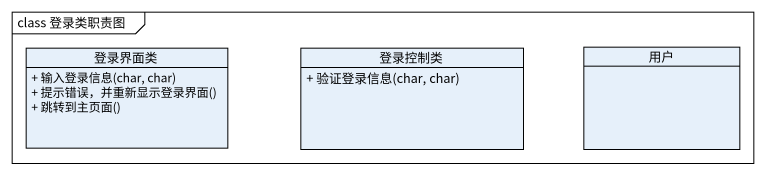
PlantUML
@startuml
mainframe class 登录类职责图
hide circle
hide empty members
skinparam classAttributeIconSize 0
class 登录界面类 {
  + 输入登录信息(char, char)
  + 提示错误，并重新显示登录界面()
  + 跳转到主页面()
}
class 登录控制类 {
  + 验证登录信息(char, char)
}
class 用户
@enduml
